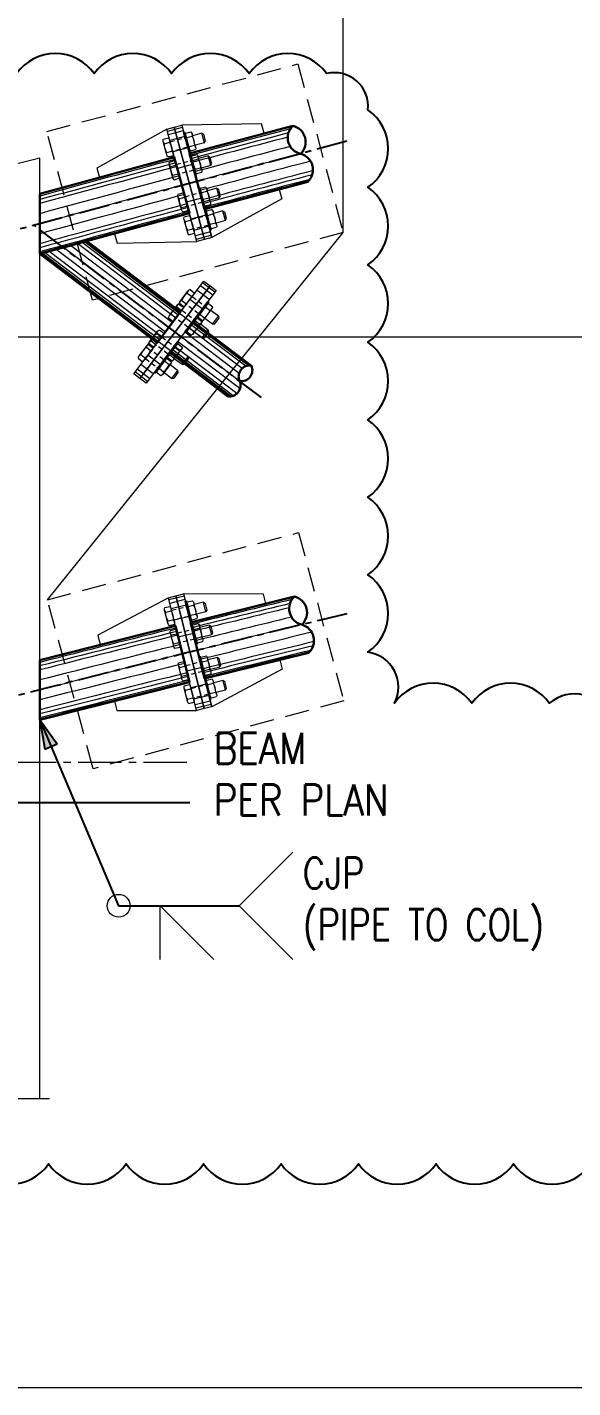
# Model space of a CAD drawing. Header units: millimetres. Extents: x -14320 to 437400, y -59080 to 73710.
# Drawn here: x 37373 to 38781, y 0 to 3512 of the extents above; entities that cross this region are included whole.
import ezdxf

# ---------------------------------------------------------------- set-up
doc = ezdxf.new("R2010")
doc.units = ezdxf.units.MM
doc.header["$LTSCALE"] = 10
doc.header["$MEASUREMENT"] = 0
for name, pattern in [('CENTER', [50.8, 31.75, -6.35, 6.35, -6.35]), ('CENTER2', [1.125, 0.75, -0.125, 0.125, -0.125]), ('HIDDEN', [0.375, 0.25, -0.125]), ('PHANTOM2', [1.25, 0.625, -0.125, 0.125, -0.125, 0.125, -0.125])]:
    doc.linetypes.add(name, pattern=pattern)
for name, color, linetype, lineweight in [('.1 - NUMBER 9', 9, 'Continuous', 9), ('BOLT', 33, 'Continuous', 20), ('HATCH', 8, 'Continuous', 5), ('HATCH 000', 251, 'Continuous', 5), ('REVCLOUD', 6, 'Continuous', 25), ('S-Anno-Symb', 143, 'PHANTOM2', 13), ('S-Anno-Text', 52, 'Continuous', 15), ('S-ANNO-WELD', 1, 'Continuous', 9), ('S-BEAM-IDEN', 2, 'Continuous', 9), ('S-DETL-LN03', 3, 'Continuous', 9), ('S_Bolt', 9, 'Continuous', 9), ('S_GRID LINES', 252, 'Continuous', 5), ('S_STEEL PLATE', 2, 'Continuous', 15), ('S_STEEL TRUSS', 5, 'Continuous', 30)]:
    doc.layers.add(name, color=color, linetype=linetype, lineweight=lineweight)
doc.layers.add('A-NEW', color=240, linetype='Continuous')
doc.layers.add('S-DETL-GRID', color=62, linetype='Continuous', lineweight=9, plot=False)
doc.styles.add('1', font='simplex.shx', dxfattribs={"width": 0.85, "height": 40})
doc.styles.add('ROMANSX', font='ROMANS.shx', dxfattribs={"height": 0.09375})
doc.dimstyles.new('ESCA_ARW$7', dxfattribs={"dimtxt": 200, "dimasz": 1, "dimexe": 100, "dimexo": 100, "dimgap": 100, "dimtad": 1, "dimdec": 0, "dimrnd": 1, "dimdsep": 46, "dimtxsty": '1', "dimblk1": 'dim_arw', "dimblk2": 'dim_arw', "dimsah": 1, "dimcen": 50, "dimclrd": 1, "dimclre": 256, "dimclrt": 52, "dimadec": 0, "dimazin": 0, "dimtfac": 1, "dimtofl": 0, "dimtmove": 0, "dimatfit": 3, "dimldrblk": 'dim_arw', "dimfxl": 1, "dimtolj": 1, "dimtzin": 0, "dimarcsym": 0})

# ---------------------------------------------------------------- blocks, each defined once
blk = doc.blocks.new('dim_arw')
h = blk.add_hatch(color=256)
h.paths.add_polyline_path([(-126, 29), (0, 0), (-126, -29, -0.115681), (-133, 0, -0.115681)])
h.paths.add_polyline_path([(-249, 58), (-126, 29, 0.115681), (-133, 0, 0.115681), (-126, -29), (-249, -58)])
for p, q in [((0, 0), (-249, 58)), ((-249, 58), (-249, -58)), ((0, 0), (-249, -58))]:
    blk.add_line(p, q)
blk = doc.blocks.new('A$C33F0596B')
at = {"layer": 'S_Bolt', "ltscale": 20}
for p, q in [((-16.6, -1.2), (-16.6, -10.9)), ((-8.3, -1.2), (-8.3, -10.9)), ((8.3, -1.2), (8.3, -10.9)), ((16.6, -1.2), (16.6, -10.9))]:
    blk.add_line(p, q, dxfattribs=at)
at = {"layer": 'S_Bolt'}
blk.add_line((12.5, -12.1), (-12.5, -12.1), dxfattribs=at)
blk.add_lwpolyline([(12.5, 0), (-12.5, 0)], dxfattribs=at)
at = {"layer": 'S_Bolt', "ltscale": 20}
for centre, radius, start, end in [((-12.5, -7.7), 7.66, 57.1328, 122.8672), ((12.5, -7.7), 7.66, 57.1328, 122.8672), ((-12.5, -4.4), 7.66, 237.1328, 302.8672), ((0, -28.8), 28.8, 73.2214, 106.7786), ((0, 16.7), 28.8, 253.2214, 286.7786), ((12.5, -4.4), 7.66, 237.1328, 302.8672)]:
    blk.add_arc(centre, radius, start, end, dxfattribs=at)
blk = doc.blocks.new('*U11')
at = {"layer": 'S-ANNO-WELD'}
blk.add_lwpolyline([(0, 0), (0, -0.1622), (0.1622, 0)], dxfattribs=at)

msp = doc.modelspace()

# ---------------------------------------------------------------- linework, layer by layer
at = {"layer": '.1 - NUMBER 9', "color": 1}
msp.add_lwpolyline([(37430.4, 746.1), (37119.3, 746.1), (37110.1, 773.9), (37100.7, 732.2), (37091.5, 760), (36780.4, 760)], dxfattribs=at)
at = {"layer": 'A-NEW', "color": 253, "linetype": 'CENTER', "ltscale": 0.25}
msp.add_line((38198.2, 3217.3, 0), (37105.4, 2923.9), dxfattribs=at)
at = {"layer": 'A-NEW', "color": 253, "linetype": 'CENTER', "ltscale": 0.25, "elevation": 0}
msp.add_lwpolyline([(37977.6, 2555.6), (37390.7, 3000.5)], dxfattribs=at)
at = {"layer": 'A-NEW', "color": 253, "linetype": 'CENTER', "ltscale": 0.25}
msp.add_arc((52794.5, -58517.4), 62250.8, 103.560691, 104.597674, dxfattribs=at)
at = {"layer": 'BOLT', "linetype": 'HIDDEN', "ltscale": 5, "elevation": -2.1}
for points in [[(37780.5, 3226.5), (37787.2, 3201.7), (37748.6, 3191.3), (37741.9, 3216.1)], [(37796.4, 3167.7), (37803.1, 3142.9), (37764.4, 3132.5), (37757.7, 3157.3)], [(37818.8, 3084.6), (37825.5, 3059.8), (37786.8, 3049.4), (37780.2, 3074.2)], [(37834.6, 3025.8), (37841.3, 3001), (37802.7, 2990.6), (37796, 3015.4)], [(37831, 2792.7), (37815.5, 2772.2), (37783.6, 2796.3), (37799.1, 2816.8)], [(37804.2, 2757.2), (37788.7, 2736.7), (37756.8, 2760.8), (37772.3, 2781.3)], [(37752.3, 2688.5), (37736.8, 2668), (37704.9, 2692.1), (37720.3, 2712.6)], [(37710, 2632.6), (37725.5, 2653.1), (37693.5, 2677.2), (37678.1, 2656.7)], [(37784.5, 2016.5), (37790.7, 1991.6), (37751.9, 1981.9), (37745.7, 2006.8)], [(37799.2, 1957.4), (37805.5, 1932.5), (37766.7, 1922.8), (37760.4, 1947.7)], [(37820.2, 1873.9), (37826.4, 1849), (37787.6, 1839.3), (37781.4, 1864.2)], [(37834.9, 1814.9), (37841.2, 1790), (37802.4, 1780.3), (37796.1, 1805.2)]]:
    msp.add_lwpolyline(points, close=True, dxfattribs=at)
at = {"layer": 'HATCH', "color": 252}
for p, q in [((37756.7, 2760.7, 0), (37502.9, 2953.1, 0)), ((37762.7, 2768.7, 0), (37515.1, 2956.4, 0)), ((37765.7, 2772.7, 0), (37521.2, 2958, 0)), ((37767.5, 2775.1, 0), (37524.9, 2959, 0)), ((37709.7, 2698.5, 0), (37407.8, 2927.3, 0)), ((37711.5, 2700.9, 0), (37411.5, 2928.3, 0)), ((37714.5, 2704.9, 0), (37417.6, 2929.9, 0)), ((37720.5, 2712.9, 0), (37429.8, 2933.2, 0)), ((37729.6, 2724.8, 0), (37448.1, 2938.2, 0)), ((37921.3, 2598.3, 0), (37466.4, 2943.1, 0)), ((37747.7, 2748.8, 0), (37484.6, 2948.1, 0)), ((37937, 2636.6, 0), (37794.6, 2744.5, 0)), ((37943.2, 2638.2, 0), (37797.6, 2748.5, 0)), ((37947.8, 2638.5, 0), (37799.4, 2750.9, 0)), ((37919.9, 2618.2, 0), (37779.5, 2724.6, 0)), ((37927.9, 2631, 0), (37788.6, 2736.6, 0)), ((37894, 2558.8, 0), (37741.5, 2674.3, 0)), ((37898.6, 2559, 0), (37743.4, 2676.7, 0)), ((37904.9, 2560.6, 0), (37746.4, 2680.7, 0)), ((37914.1, 2566.1, 0), (37752.4, 2688.7, 0)), ((37922.2, 2578.8, 0), (37761.4, 2700.7, 0))]:
    msp.add_line(p, q, dxfattribs=at)
for centre, radius, start, end in [((53027.4, -53868.5, 0), 59052.4, 104.686363, 104.951484), ((53027.4, -53868.5, 0), 59048.4, 104.691248, 104.951475), ((53027.4, -53868.5, 0), 59039.4, 104.698407, 104.951455), ((53027.4, -53868.5, 0), 59029.4, 104.702747, 104.951432), ((53027.4, -53868.5, 0), 59004.4, 104.702582, 104.951376), ((53556.1, -55853.4, 0), 61033.5, 104.690056, 105.344422), ((54087.6, -57806, 0), 63130.1, 104.995446, 105.322439), ((54084.2, -57793.3, 0), 63113, 104.995425, 105.323486), ((54076.6, -57765.2, 0), 63074.9, 104.995377, 105.325842), ((53034.1, -53891.8, 0), 58978.6, 104.663161, 104.951695), ((54068.3, -57734.4, 0), 63033, 104.995324, 105.328461), ((54048.1, -57659.5, 0), 62930.4, 104.995193, 105.335017), ((53034.1, -53891.8, 0), 58953.6, 104.663224, 104.951639), ((53034.1, -53891.8, 0), 58943.6, 104.667656, 104.951616), ((53034.1, -53891.8, 0), 58933.6, 104.676038, 104.951594), ((53034.1, -53891.8, 0), 58930.6, 104.679906, 104.951587), ((54017.1, -57542.6, 0), 62759.5, 104.995346, 105.348413), ((53999, -57475.6, 0), 62665.1, 104.995225, 105.354993), ((53992, -57449.4, 0), 62628, 104.995177, 105.357628), ((53985.1, -57423.7, 0), 62591.3, 104.99513, 105.360264), ((53983, -57416, 0), 62580.4, 104.995116, 105.361055), ((52004.6, -55342.8, 0), 59052.4, 103.658422, 103.923543), ((52004.6, -55342.8, 0), 59048.4, 103.663306, 103.923534), ((52004.6, -55342.8, 0), 59039.4, 103.670466, 103.923514), ((52004.6, -55342.8, 0), 59029.4, 103.674805, 103.923491), ((52497.6, -57336.9, 0), 61033.5, 103.662115, 104.316481), ((52004.6, -55342.8, 0), 59004.4, 103.67464, 103.923435), ((52994, -59298.7, 0), 63130.1, 103.967505, 104.295772), ((52990.8, -59286, 0), 63113, 103.967484, 104.29675), ((52983.7, -59257.7, 0), 63074.9, 103.967435, 104.29895), ((52976, -59226.8, 0), 63033, 103.967382, 104.301396), ((52010.8, -55366.2, 0), 58978.6, 103.635219, 103.923754), ((52957.2, -59151.5, 0), 62930.4, 103.967252, 104.307515), ((52010.8, -55366.2, 0), 58953.6, 103.635283, 103.923698), ((52010.8, -55366.2, 0), 58943.6, 103.639715, 103.923675), ((52010.8, -55366.2, 0), 58933.6, 103.648096, 103.923653), ((52010.8, -55366.2, 0), 58930.6, 103.651965, 103.923646), ((52928.2, -59034.1, 0), 62759.5, 103.967404, 104.320037), ((52911.4, -58966.8, 0), 62665.1, 103.967284, 104.326177), ((52904.8, -58940.5, 0), 62628, 103.967236, 104.328636), ((52898.3, -58914.6, 0), 62591.3, 103.967189, 104.331095), ((52896.4, -58906.9, 0), 62580.4, 103.967175, 104.331833)]:
    msp.add_arc(centre, radius, start, end, dxfattribs=at)
at = {"layer": 'HATCH 000', "color": 254}
for p, q in [((37773.4, 3252.9, 0), (37734.8, 3242.6, 0)), ((37775.7, 3244.2, 0), (37737.1, 3233.9, 0)), ((37779.7, 3229.7, 0), (37741, 3219.4, 0)), ((37787.5, 3200.7, 0), (37748.8, 3190.4, 0)), ((37799.2, 3157.2, 0), (37760.6, 3146.9, 0)), ((37810.9, 3113.8, 0), (37772.3, 3103.4, 0)), ((37822.6, 3070.3, 0), (37784, 3059.9, 0)), ((37834.4, 3026.8, 0), (37795.7, 3016.4, 0)), ((37842.2, 2997.8, 0), (37803.5, 2987.4, 0)), ((37846.1, 2983.3, 0), (37807.4, 2972.9, 0)), ((37848.4, 2974.6, 0), (37809.8, 2964.2, 0)), ((37852, 2820.4, 0), (37820.1, 2844.6, 0)), ((37857.4, 2827.6, 0), (37825.5, 2851.8, 0)), ((37842.9, 2808.5, 0), (37811, 2832.6, 0)), ((37824.8, 2784.5, 0), (37792.9, 2808.7, 0)), ((37797.6, 2748.6, 0), (37765.8, 2772.7, 0)), ((37770.5, 2712.6, 0), (37738.6, 2736.8, 0)), ((37743.3, 2676.7, 0), (37711.4, 2700.9, 0)), ((37698.1, 2616.8, 0), (37666.2, 2641, 0)), ((37716.2, 2640.8, 0), (37684.3, 2664.9, 0)), ((37683.6, 2597.6, 0), (37651.7, 2621.8, 0)), ((37689, 2604.8, 0), (37657.1, 2629, 0)), ((37777.8, 2043.1, 0), (37739, 2033.4, 0)), ((37780, 2034.3, 0), (37741.2, 2024.7, 0)), ((37783.6, 2019.8, 0), (37744.8, 2010.1, 0)), ((37790.9, 1990.6, 0), (37752.1, 1981, 0)), ((37801.9, 1946.9, 0), (37763.1, 1937.3, 0)), ((37812.8, 1903.2, 0), (37774, 1893.6, 0)), ((37823.8, 1859.5, 0), (37784.9, 1849.9, 0)), ((37834.7, 1815.8, 0), (37795.9, 1806.2, 0)), ((37842, 1786.7, 0), (37803.2, 1777.1, 0)), ((37845.6, 1772.2, 0), (37806.8, 1762.5, 0)), ((37847.8, 1763.4, 0), (37809, 1753.7, 0))]:
    msp.add_line(p, q, dxfattribs=at)
at = {"layer": 'REVCLOUD', "ltscale": 0.05}
for points in [[(38880, 1726, 0.520567), (38720.7, 1766.7, 0.520567), (38520.7, 1766.7, 0.520567), (38320.7, 1766.7, 0.520567), (38252.5, 1898.5, 0.520567), (38252.5, 2098.5, 0.520567), (38252.5, 2298.5, 0.520567), (38252.5, 2498.5, 0.520567), (38252.5, 2698.5, 0.520567), (38252.5, 2898.5, 0.520567), (38252.5, 3098.5, 0.520567), (38252.5, 3298.5, 0.520567), (38145.8, 3391.8, 0.520567), (37945.8, 3391.8, 0.520567), (37745.8, 3391.8, 0.520567), (37545.8, 3391.8, 0.520567), (37345.8, 3391.8, 0.520567)], [(35025.6, 775, 0.520567), (35225.6, 775, 0.520567), (35425.6, 775, 0.520567), (35625.6, 775, 0.520567), (35825.6, 775, 0.520567), (36025.6, 775, 0.520567), (36225.6, 775, 0.520567), (36425.6, 775, 0.520567), (36508.8, 658.2, 0.520567), (36628.3, 577.7, 0.520567), (36828.3, 577.7, 0.520567), (37028.3, 577.7, 0.520567), (37228.3, 577.7, 0.520567), (37428.3, 577.7, 0.520567), (37628.3, 577.7, 0.520567), (37828.3, 577.7, 0.520567), (38028.3, 577.7, 0.520567), (38228.3, 577.7, 0.520567), (38428.3, 577.7, 0.520567), (38628.3, 577.7, 0.520567), (38828.3, 577.7, 0.520567)]]:
    msp.add_lwpolyline(points, format="xyb", dxfattribs=at)
at = {"layer": 'S-Anno-Symb', "color": 1, "linetype": 'Continuous', "ltscale": 25, "elevation": 0}
msp.add_lwpolyline([(37425.5, 2033.5), (38188.4, 2982.2), (38188.4, 4286.6), (37951.8, 4286.6)], dxfattribs=at)
at = {"layer": 'S-Anno-Symb', "color": 1, "linetype": 'HIDDEN', "ltscale": 25, "elevation": 0}
for points in [[(37423.9, 3242.8), (38071.7, 3416.8), (38188.4, 2982.2), (37541.8, 2807.1)], [(37425.5, 2033.5), (38073.3, 2207.4), (38190, 1772.8), (37543.4, 1597.8)]]:
    msp.add_lwpolyline(points, close=True, dxfattribs=at)
at = {"layer": 'S-ANNO-WELD', "elevation": 0}
msp.add_lwpolyline([(38058.4, 1382.6), (37919.9, 1244.2), (38058.4, 1105.7)], dxfattribs=at)
at = {"layer": 'S-ANNO-WELD'}
msp.add_circle((37609.1, 1244.2), 29.3, dxfattribs=at)
at = {"layer": 'S-BEAM-IDEN', "elevation": 0}
for points in [[(37830.6, 2963.7), (37811.3, 2958.5), (37733.3, 3248.2), (37752.6, 3253.4)], [(37752.6, 3253.4), (37771.9, 3258.6), (37849.9, 2969), (37830.6, 2963.7)], [(37664.1, 2605), (37648.1, 2617.1), (37829, 2856.4), (37845, 2844.4)], [(37845, 2844.4), (37860.9, 2832.3), (37680.1, 2593), (37664.1, 2605)], [(37829.8, 1752.9), (37810.4, 1748), (37737.6, 2039), (37757, 2043.9)], [(37757, 2043.9), (37776.4, 2048.8), (37849.2, 1757.8), (37829.8, 1752.9)]]:
    msp.add_lwpolyline(points, close=True, dxfattribs=at)
at = {"layer": 'S-DETL-GRID'}
msp.add_line((48600, 2712), (29160, 2712), dxfattribs=at)
at = {"layer": 'S-DETL-GRID', "color": 252}
msp.add_lwpolyline([(29160, 13560), (48600, 13560), (48600, 0), (29160, 0)], close=True, dxfattribs=at)
at = {"layer": 'S-DETL-LN03'}
msp.add_lwpolyline([(37405.4, 746.1), (37405.4, 3173.8), (36805.4, 3025.1), (36805.4, 760)], dxfattribs=at)
at = {"layer": 'S_Bolt', "ltscale": 25}
for p, q in [((37824.1, 3238.2, 0), (37799.9, 3231.7, -2.4)), ((37830.7, 3213.5, 0), (37824.1, 3238.2, 0)), ((37824.1, 3238.2, 0), (37829, 3235.4, 0)), ((37833.6, 3218.4, 0), (37829, 3235.4, 0)), ((37830.7, 3213.5, 0), (37806.6, 3207, -2.4)), ((37830.7, 3213.5, 0), (37833.6, 3218.4, 0)), ((37839.9, 3179.4, 0), (37815.8, 3172.9, -2.4)), ((37846.6, 3154.7, 0), (37839.9, 3179.4, 0)), ((37839.9, 3179.4, 0), (37844.8, 3176.6, 0)), ((37849.4, 3159.6, 0), (37844.8, 3176.6, 0)), ((37846.6, 3154.7, 0), (37822.4, 3148.2, -2.4)), ((37846.6, 3154.7, 0), (37849.4, 3159.6, 0)), ((37862.3, 3096.3, 0), (37838.2, 3089.8, -2.4)), ((37869, 3071.5, 0), (37862.3, 3096.3, 0)), ((37862.3, 3096.3, 0), (37867.2, 3093.5, 0)), ((37871.8, 3076.5, 0), (37867.2, 3093.5, 0)), ((37869, 3071.5, 0), (37844.8, 3065, -2.4)), ((37869, 3071.5, 0), (37871.8, 3076.5, 0)), ((37878.1, 3037.5, 0), (37854, 3031, -2.4)), ((37884.8, 3012.8, 0), (37878.1, 3037.5, 0)), ((37878.1, 3037.5, 0), (37883.1, 3034.7, 0)), ((37887.6, 3017.7, 0), (37883.1, 3034.7, 0)), ((37884.8, 3012.8, 0), (37860.7, 3006.3, -2.4)), ((37884.8, 3012.8, 0), (37887.6, 3017.7, 0)), ((37840.1, 2730, 0), (37820.2, 2745.1, -2.4)), ((37824.7, 2709.6, 0), (37804.7, 2724.6, -2.4)), ((37824.7, 2709.6, 0), (37840.1, 2730, 0)), ((37824.7, 2709.6, 0), (37830.3, 2710.4, 0)), ((37830.3, 2710.4, 0), (37840.9, 2724.4, 0)), ((37840.1, 2730, 0), (37840.9, 2724.4, 0)), ((37788.2, 2661.3, 0), (37768.3, 2676.4, -2.4)), ((37772.8, 2640.9, 0), (37752.8, 2656, -2.4)), ((37772.8, 2640.9, 0), (37788.2, 2661.3, 0)), ((37772.8, 2640.9, 0), (37778.4, 2641.7, 0)), ((37778.4, 2641.7, 0), (37789, 2655.7, 0)), ((37788.2, 2661.3, 0), (37789, 2655.7, 0)), ((37828.2, 2027.4, 0), (37803.9, 2021.4, -2.4)), ((37834.4, 2002.6, 0), (37810.2, 1996.5, -2.4)), ((37834.4, 2002.6, 0), (37828.2, 2027.4, 0)), ((37828.2, 2027.4, 0), (37833.1, 2024.5, 0)), ((37837.3, 2007.4, 0), (37833.1, 2024.5, 0)), ((37834.4, 2002.6, 0), (37837.3, 2007.4, 0)), ((37843, 1968.4, 0), (37818.7, 1962.3, -2.4)), ((37849.2, 1943.5, 0), (37843, 1968.4, 0)), ((37843, 1968.4, 0), (37847.8, 1965.5, 0)), ((37849.2, 1943.5, 0), (37824.9, 1937.5, -2.4)), ((37852.1, 1948.4, 0), (37847.8, 1965.5, 0)), ((37849.2, 1943.5, 0), (37852.1, 1948.4, 0)), ((37863.9, 1884.9, 0), (37839.6, 1878.8, -2.4)), ((37870.1, 1860, 0), (37863.9, 1884.9, 0)), ((37863.9, 1884.9, 0), (37868.8, 1881.9, 0)), ((37873, 1864.9, 0), (37868.8, 1881.9, 0)), ((37870.1, 1860, 0), (37873, 1864.9, 0)), ((37870.1, 1860, 0), (37845.9, 1853.9, -2.4)), ((37878.7, 1825.8, 0), (37854.4, 1819.8, -2.4)), ((37884.9, 1801, 0), (37860.6, 1794.9, -2.4)), ((37884.9, 1801, 0), (37878.7, 1825.8, 0)), ((37878.7, 1825.8, 0), (37883.5, 1822.9, 0)), ((37887.8, 1805.8, 0), (37883.5, 1822.9, 0)), ((37884.9, 1801, 0), (37887.8, 1805.8, 0))]:
    msp.add_line(p, q, dxfattribs=at)
at = {"layer": 'S_Bolt', "color": 251}
for p, q in [((37780.7, 2792.4, 0), (37802.1, 2820.8, 0)), ((37828.6, 2756.2, 0), (37850, 2784.5, 0)), ((37696.5, 2681.1, 0), (37675.1, 2652.7, 0)), ((37744.4, 2644.8, 0), (37723, 2616.5, 0))]:
    msp.add_line(p, q, dxfattribs=at)
at = {"layer": 'S_Bolt', "color": 251, "ltscale": 20}
for p, q in [((37786.2, 2825.4, 0), (37797.1, 2817.1, 0)), ((37793.3, 2834.8, 0), (37804.3, 2826.5, 0)), ((37764.8, 2797, 0), (37775.7, 2788.8, 0)), ((37771.9, 2806.5, 0), (37782.8, 2798.2, 0)), ((37834.1, 2789.1, 0), (37845.1, 2780.9, 0)), ((37841.3, 2798.6, 0), (37852.2, 2790.3, 0)), ((37812.7, 2760.8, 0), (37823.6, 2752.5, 0)), ((37819.8, 2770.2, 0), (37830.8, 2762, 0)), ((37680.6, 2685.7, 0), (37691.5, 2677.4, 0)), ((37687.7, 2695.1, 0), (37698.7, 2686.8, 0)), ((37659.2, 2657.3, 0), (37670.1, 2649, 0)), ((37666.3, 2666.8, 0), (37677.2, 2658.5, 0)), ((37728.5, 2649.4, 0), (37739.5, 2641.2, 0)), ((37735.7, 2658.9, 0), (37746.6, 2650.6, 0)), ((37707.1, 2621.1, 0), (37718, 2612.8, 0)), ((37714.2, 2630.5, 0), (37725.2, 2622.3, 0))]:
    msp.add_line(p, q, dxfattribs=at)
at = {"layer": 'S_Bolt', "color": 251, "ltscale": 25}
for p, q in [((37867, 2765.5, 0), (37847, 2780.6, -2.4)), ((37851.5, 2745.1, 0), (37831.6, 2760.1, -2.4)), ((37851.5, 2745.1, 0), (37867, 2765.5, 0)), ((37851.5, 2745.1, 0), (37857.1, 2745.8, 0)), ((37857.1, 2745.8, 0), (37867.7, 2759.9, 0)), ((37867, 2765.5, 0), (37867.7, 2759.9, 0)), ((37761.4, 2625.8, 0), (37741.5, 2640.9, -2.4)), ((37745.9, 2605.4, 0), (37726, 2620.5, -2.4)), ((37761.4, 2625.8, 0), (37745.9, 2605.4, 0)), ((37745.9, 2605.4, 0), (37751.6, 2606.2, 0)), ((37762.2, 2620.2, 0), (37751.6, 2606.2, 0)), ((37761.4, 2625.8, 0), (37762.2, 2620.2, 0))]:
    msp.add_line(p, q, dxfattribs=at)
at = {"layer": 'S_Bolt', "ltscale": 25, "elevation": 0}
for points in [[(37779.6, 3240.8), (37793.6, 3188.9), (37790.9, 3188.2), (37776.9, 3240.1)], [(37795.5, 3182.1), (37809.5, 3130.1), (37806.7, 3129.4), (37792.7, 3181.3)], [(37817.9, 3098.9), (37831.9, 3047), (37829.1, 3046.3), (37815.1, 3098.2)], [(37833.7, 3040.2), (37847.7, 2988.2), (37844.9, 2987.5), (37830.9, 3039.4)], [(37841.8, 2802.2), (37809.4, 2759.3), (37807.1, 2761), (37839.5, 2803.9)], [(37815, 2766.7), (37782.6, 2723.8), (37780.3, 2725.6), (37812.7, 2768.4)], [(37763.1, 2698), (37730.6, 2655.1), (37728.3, 2656.9), (37760.8, 2699.8)], [(37703.8, 2619.6), (37736.2, 2662.5), (37733.9, 2664.2), (37701.5, 2621.3)], [(37783.8, 2030.9), (37796.9, 1978.7), (37794.1, 1978), (37781, 2030.2)], [(37798.6, 1971.8), (37811.7, 1919.7), (37808.9, 1919), (37795.8, 1971.1)], [(37819.5, 1888.3), (37832.6, 1836.1), (37829.8, 1835.4), (37816.7, 1887.6)], [(37834.3, 1829.3), (37847.4, 1777.1), (37844.6, 1776.4), (37831.5, 1828.6)]]:
    msp.add_lwpolyline(points, close=True, dxfattribs=at)
at = {"layer": 'S_Bolt', "color": 251, "elevation": 0}
for points in [[(37766.9, 2802.8), (37788.4, 2831.1)], [(37814.9, 2766.6), (37836.3, 2794.9)], [(37682.8, 2691.4), (37661.3, 2663.1)], [(37730.7, 2655.2), (37709.3, 2626.9)]]:
    msp.add_lwpolyline(points, dxfattribs=at)
at = {"layer": 'S_Bolt', "color": 251, "ltscale": 20}
for centre, radius, start, end in [((37810.4, 2792.2, 0), 41, 126.1378, 159.6951), ((37758.7, 2831.3, 0), 41, 306.1378, 339.6951), ((37797.1, 2824.6, 0), 10.9, 110.0493, 175.7837), ((37793.4, 2827.4, 0), 10.9, 290.0493, 355.7837), ((37775.6, 2796.2, 0), 10.9, 110.0493, 175.7837), ((37772, 2799, 0), 10.9, 290.0493, 355.7837), ((37858.3, 2756, 0), 41, 126.1378, 159.6951), ((37806.6, 2795.1, 0), 41, 306.1378, 339.6951), ((37845, 2788.3, 0), 10.9, 110.0493, 175.7837), ((37841.3, 2791.1, 0), 10.9, 290.0493, 355.7837), ((37823.6, 2760, 0), 10.9, 110.0493, 175.7837), ((37819.9, 2762.8, 0), 10.9, 290.0493, 355.7837), ((37704.8, 2652.5, 0), 41, 126.1378, 159.6951), ((37653.1, 2691.6, 0), 41, 306.1378, 339.6951), ((37691.5, 2684.9, 0), 10.9, 110.0493, 175.7837), ((37687.8, 2687.6, 0), 10.9, 290.0493, 355.7837), ((37670, 2656.5, 0), 10.9, 110.0493, 175.7837), ((37666.4, 2659.3, 0), 10.9, 290.0493, 355.7837), ((37752.7, 2616.3, 0), 41, 126.1378, 159.6951), ((37701, 2655.4, 0), 41, 306.1378, 339.6951), ((37739.4, 2648.6, 0), 10.9, 110.0493, 175.7837), ((37735.7, 2651.4, 0), 10.9, 290.0493, 355.7837), ((37718, 2620.3, 0), 10.9, 110.0493, 175.7837), ((37714.3, 2623.1, 0), 10.9, 290.0493, 355.7837)]:
    msp.add_arc(centre, radius, start, end, dxfattribs=at)
at = {"layer": 'S_GRID LINES', "linetype": 'CENTER2', "ltscale": 15}
msp.add_line((37785.5, 1614.1), (33304, 1614.1), dxfattribs=at)
at = {"layer": 'S_STEEL PLATE', "elevation": 0}
for points in [[(37553.1, 3148.1), (37559.7, 3123.9), (37752.7, 3176.2), (37733.3, 3248.2)], [(37771.9, 3258.6), (37791.3, 3186.6), (37984.6, 3237.9), (37978.1, 3262)], [(38023.6, 3093), (38030.1, 3068.9), (37849.9, 2969), (37830.3, 3041.8)], [(37598.7, 2978.8), (37605.2, 2954.7), (37811.3, 2958.5), (37791.8, 3031)], [(37555.7, 1942.2), (37561.8, 1917.9), (37755.7, 1966.7), (37737.6, 2039)], [(37776.4, 2048.8), (37794.5, 1976.4), (37988.7, 2024.2), (37982.6, 2048.5)], [(38025.1, 1878.7), (38031.2, 1854.5), (37849.2, 1757.8), (37830.9, 1830.9)], [(37598.2, 1772.2), (37604.3, 1747.9), (37810.4, 1748), (37792.2, 1820.8)]]:
    msp.add_lwpolyline(points, close=True, dxfattribs=at)
at = {"layer": 'S_STEEL TRUSS', "linetype": 'Continuous', "ltscale": 2000}
for p, q in [((37951.6, 2638.1, 0), (37800.6, 2752.5, 0)), ((37891.3, 2558.3, 0), (37740.3, 2672.7, 0))]:
    msp.add_line(p, q, dxfattribs=at)
at = {"layer": 'S_STEEL TRUSS', "linetype": 'Continuous', "ltscale": 2000, "elevation": 0}
for points in [[(38058.6, 3257.3), (37791.6, 3185.4), (37830.3, 3041.7), (38097.2, 3112.4)], [(37768.8, 2776.7), (37708.4, 2697), (37405.4, 2926.6), (37527.3, 2959.7), (37768.8, 2776.7)], [(38063, 2042.3), (37794.8, 1975.2), (37830.9, 1830.8), (38099.1, 1896.7)]]:
    msp.add_lwpolyline(points, dxfattribs=at)
for points in [[(38058.6, 3257.3, 0.598668), (38078.6, 3185, 0.598668), (38058.6, 3257.3)], [(37951.6, 2638.1, 0.598668), (37921.3, 2598.3, 0.598668), (37951.6, 2638.1)], [(38063, 2042.3, 0.598668), (38081.8, 1969.7, 0.598668), (38063, 2042.3)]]:
    msp.add_lwpolyline(points, format="xyb", close=True, dxfattribs=at)
for points in [[(37405.4, 3081.9), (37405.4, 2926.6), (37791.7, 3031.4), (37752.7, 3176.2)], [(37405.4, 1878.3), (37405.4, 1723.7), (37792.1, 1821.3), (37755.7, 1966.7)]]:
    msp.add_lwpolyline(points, close=True, dxfattribs=at)
for points in [[(38078.6, 3185, -0.591325), (38097.2, 3112.4)], [(37921.3, 2598.3, -0.591325), (37890.2, 2559.2)], [(38081.8, 1969.7, -0.591325), (38099.1, 1896.7)]]:
    msp.add_lwpolyline(points, format="xyb", dxfattribs=at)

# ---------------------------------------------------------------- block references
at = {"xscale": -1.424216267437687, "yscale": 1.424216267437692, "zscale": 1.424216267437687}
for p, rotation in [((37786.6, 3214.9), 105.0846563431107), ((37728.6, 3199.2), 105.0846563431107), ((37744.5, 3140.5), 105.0846563431107), ((37802.5, 3156.1), 105.0846563431107), ((37824.9, 3073), 105.0846563431107), ((37766.9, 3057.3), 105.0846563431107), ((37782.7, 2998.6), 105.0846563431107), ((37840.7, 3014.2), 105.0846563431107), ((37750.8, 2781.5, 0), 52.91648730397763), ((37798.8, 2745.3, 0), 52.91648730397763), ((37698.9, 2712.8, 0), 52.91648730397763), ((37746.8, 2676.6, 0), 52.91648730397763), ((37732.1, 1990.2, 0), 104.0567151067835), ((37790.4, 2004.8, 0), 104.0567151067835), ((37805.1, 1945.7, 0), 104.0567151067835), ((37746.9, 1931.1, 0), 104.0567151067835), ((37767.8, 1847.6, 0), 104.0567151067835), ((37826.1, 1862.2, 0), 104.0567151067835), ((37840.8, 1803.2, 0), 104.0567151067835), ((37782.5, 1788.6, 0), 104.0567151067835)]:
    msp.add_blockref('A$C33F0596B', p, dxfattribs=dict(at, rotation=rotation))
at = {"layer": 'S-ANNO-WELD', "xscale": -853.3333333333721, "yscale": 853.3333333333721, "zscale": 853.3333333333721, "rotation": 180}
msp.add_blockref('*U11', (37716.6, 1105.7, 0), dxfattribs=at)

# ---------------------------------------------------------------- texts
at = {"layer": 'S-Anno-Text', "char_height": 80}
for s, insert, width, attachment_point, style in [('BEAM\\PPER PLAN', (37854.4, 1476.9), 1928.978, 7, '1'), ('{\\W0.8;CJP\\P(PIPE TO COL)}', (38084.4, 1248.4, 0), 1030.155, 4, 'ROMANSX')]:
    msp.add_mtext(s, dxfattribs=dict(at, insert=insert, width=width, attachment_point=attachment_point, style=style))

# ---------------------------------------------------------------- leaders
at = {"layer": 'S-ANNO-WELD'}
for points in [[(37405.4, 1723.7, 0), (37609.1, 1244.2, 0), (37919.9, 1244.2, 0)], [(37111.4, 1510.5), (37793.1, 1510.5)]]:
    msp.add_leader(points, dimstyle='ESCA_ARW$7', override={"dimscale": 0.1, "dimasz": 3}, dxfattribs=at)

doc.saveas('drawing.dxf')
